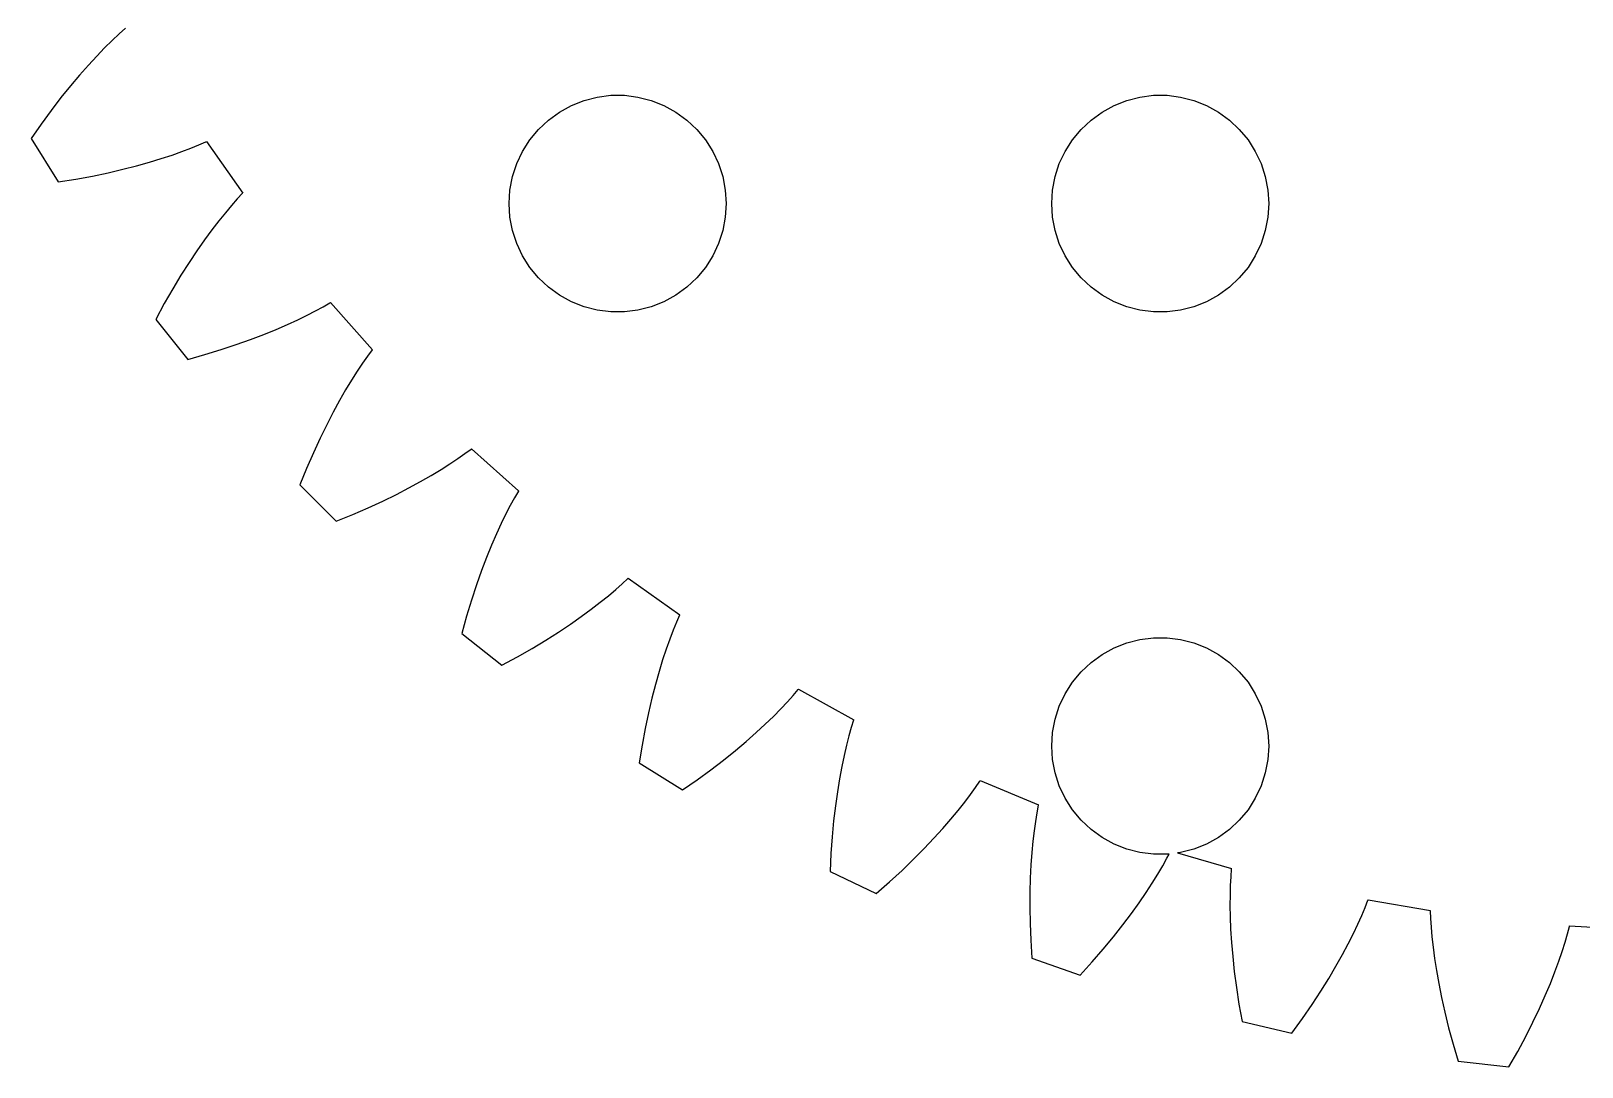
# Model space of a CAD drawing. Header units: metres. Extents: x -54 to 54, y 56 to 164.
# Drawn here: x -46.22 to -3.34, y 56.12 to 84.77 of the extents above; entities that cross this region are included whole.
import ezdxf

# ---------------------------------------------------------------- set-up
doc = ezdxf.new("R2010")
doc.units = ezdxf.units.M

msp = doc.modelspace()

# ---------------------------------------------------------------- linework, layer by layer
for p, q in [((-43.9736, 84.5106), (-44.1799, 84.3066)), ((-43.7811, 84.6925), (-43.9736, 84.5106)), ((-43.6034, 84.853), (-43.7811, 84.6925)), ((-44.3992, 84.0796), (-44.6306, 83.8291)), ((-44.1799, 84.3066), (-44.3992, 84.0796)), ((-44.6306, 83.8291), (-44.873, 83.5543)), ((-45.1255, 83.2546), (-45.3871, 82.9295)), ((-44.873, 83.5543), (-45.1255, 83.2546)), ((-45.3871, 82.9295), (-45.6567, 82.5785)), ((-31.2773, 82.7145), (-30.927, 82.8532)), ((-30.927, 82.8532), (-30.5621, 82.9469)), ((-30.5621, 82.9469), (-30.1884, 82.9941)), ((-30.1884, 82.9941), (-29.8116, 82.9941)), ((-29.8116, 82.9941), (-29.4379, 82.9469)), ((-29.4379, 82.9469), (-29.0729, 82.8532)), ((-29.0729, 82.8532), (-28.7227, 82.7145)), ((-16.2773, 82.7145), (-15.927, 82.8532)), ((-15.927, 82.8532), (-15.5621, 82.9469)), ((-15.5621, 82.9469), (-15.1884, 82.9941)), ((-15.1884, 82.9941), (-14.8116, 82.9941)), ((-14.8116, 82.9941), (-14.4379, 82.9469)), ((-14.4379, 82.9469), (-14.0729, 82.8532)), ((-14.0729, 82.8532), (-13.7227, 82.7145)), ((-45.6567, 82.5785), (-45.9333, 82.2008)), ((-31.9123, 82.3116), (-31.6075, 82.533)), ((-31.6075, 82.533), (-31.2773, 82.7145)), ((-28.7227, 82.7145), (-28.3925, 82.533)), ((-28.3925, 82.533), (-28.0877, 82.3116)), ((-16.9123, 82.3116), (-16.6075, 82.533)), ((-16.6075, 82.533), (-16.2773, 82.7145)), ((-13.7227, 82.7145), (-13.3925, 82.533)), ((-13.3925, 82.533), (-13.0877, 82.3116)), ((-45.9333, 82.2008), (-46.2158, 81.7962)), ((-32.427, 81.7634), (-32.1869, 82.0536)), ((-32.1869, 82.0536), (-31.9123, 82.3116)), ((-28.0877, 82.3116), (-27.8131, 82.0536)), ((-27.8131, 82.0536), (-27.5729, 81.7634)), ((-17.427, 81.7634), (-17.1869, 82.0536)), ((-17.1869, 82.0536), (-16.9123, 82.3116)), ((-13.0877, 82.3116), (-12.8131, 82.0536)), ((-12.8131, 82.0536), (-12.5729, 81.7634)), ((-46.2158, 81.7962), (-45.463, 80.5982)), ((-42.0445, 81.4406), (-41.7972, 81.5351)), ((-41.7972, 81.5351), (-41.5755, 81.6256)), ((-41.5755, 81.6256), (-41.3792, 81.7109)), ((-41.3792, 81.7109), (-41.3677, 81.7189)), ((-41.3677, 81.7189), (-40.3603, 80.292)), ((-32.6289, 81.4453), (-32.427, 81.7634)), ((-27.5729, 81.7634), (-27.3711, 81.4453)), ((-17.6289, 81.4453), (-17.427, 81.7634)), ((-12.5729, 81.7634), (-12.3711, 81.4453)), ((-43.676, 80.9477), (-43.2965, 81.0452)), ((-43.2965, 81.0452), (-42.9437, 81.1444)), ((-42.9437, 81.1444), (-42.6176, 81.2441)), ((-42.6176, 81.2441), (-42.3179, 81.3432)), ((-42.3179, 81.3432), (-42.0445, 81.4406)), ((-32.9057, 80.7461), (-32.7893, 81.1044)), ((-32.7893, 81.1044), (-32.6289, 81.4453)), ((-27.3711, 81.4453), (-27.2107, 81.1044)), ((-27.2107, 81.1044), (-27.0942, 80.7461)), ((-17.9057, 80.7461), (-17.7893, 81.1044)), ((-17.7893, 81.1044), (-17.6289, 81.4453)), ((-12.3711, 81.4453), (-12.2107, 81.1044)), ((-12.2107, 81.1044), (-12.0942, 80.7461)), ((-45.463, 80.5982), (-44.9759, 80.6771)), ((-44.9759, 80.6771), (-44.5157, 80.7625)), ((-44.5157, 80.7625), (-44.0824, 80.8531)), ((-44.0824, 80.8531), (-43.676, 80.9477)), ((-32.9763, 80.376), (-32.9057, 80.7461)), ((-27.0942, 80.7461), (-27.0237, 80.376)), ((-17.9763, 80.376), (-17.9057, 80.7461)), ((-12.0942, 80.7461), (-12.0237, 80.376)), ((-40.3683, 80.2861), (-40.5137, 80.1291)), ((-40.3603, 80.292), (-40.3683, 80.2861)), ((-33, 80), (-32.9763, 80.376)), ((-27.0237, 80.376), (-27, 80)), ((-18, 80), (-17.9763, 80.376)), ((-12.0237, 80.376), (-12, 80)), ((-40.6723, 79.9497), (-40.8432, 79.7474)), ((-40.5137, 80.1291), (-40.6723, 79.9497)), ((-32.9763, 79.624), (-33, 80)), ((-27, 80), (-27.0237, 79.624)), ((-17.9763, 79.624), (-18, 80)), ((-12, 80), (-12.0237, 79.624)), ((-41.0254, 79.5215), (-41.2179, 79.2714)), ((-40.8432, 79.7474), (-41.0254, 79.5215)), ((-32.9057, 79.2539), (-32.9763, 79.624)), ((-27.0237, 79.624), (-27.0942, 79.2539)), ((-17.9057, 79.2539), (-17.9763, 79.624)), ((-12.0237, 79.624), (-12.0942, 79.2539)), ((-41.4198, 78.9966), (-41.6299, 78.6964)), ((-41.2179, 79.2714), (-41.4198, 78.9966)), ((-32.7893, 78.8956), (-32.9057, 79.2539)), ((-32.6289, 78.5547), (-32.7893, 78.8956)), ((-27.2107, 78.8956), (-27.3711, 78.5547)), ((-27.0942, 79.2539), (-27.2107, 78.8956)), ((-17.7893, 78.8956), (-17.9057, 79.2539)), ((-17.6289, 78.5547), (-17.7893, 78.8956)), ((-12.2107, 78.8956), (-12.3711, 78.5547)), ((-12.0942, 79.2539), (-12.2107, 78.8956)), ((-41.6299, 78.6964), (-41.8473, 78.3703)), ((-32.427, 78.2366), (-32.6289, 78.5547)), ((-27.3711, 78.5547), (-27.5729, 78.2366)), ((-17.427, 78.2366), (-17.6289, 78.5547)), ((-12.3711, 78.5547), (-12.5729, 78.2366)), ((-41.8473, 78.3703), (-42.0708, 78.018)), ((-32.1869, 77.9464), (-32.427, 78.2366)), ((-27.5729, 78.2366), (-27.8131, 77.9464)), ((-17.1869, 77.9464), (-17.427, 78.2366)), ((-12.5729, 78.2366), (-12.8131, 77.9464)), ((-42.2994, 77.6389), (-42.532, 77.2327)), ((-42.0708, 78.018), (-42.2994, 77.6389)), ((-31.9123, 77.6885), (-32.1869, 77.9464)), ((-31.6075, 77.467), (-31.9123, 77.6885)), ((-28.0877, 77.6885), (-28.3925, 77.467)), ((-27.8131, 77.9464), (-28.0877, 77.6885)), ((-16.9123, 77.6885), (-17.1869, 77.9464)), ((-16.6075, 77.467), (-16.9123, 77.6885)), ((-13.0877, 77.6885), (-13.3925, 77.467)), ((-12.8131, 77.9464), (-13.0877, 77.6885)), ((-42.532, 77.2327), (-42.7674, 76.799)), ((-38.1371, 77.149), (-37.9517, 77.2558)), ((-37.9517, 77.2558), (-37.9411, 77.265)), ((-37.9411, 77.265), (-36.7803, 75.9598)), ((-31.2773, 77.2855), (-31.6075, 77.467)), ((-30.927, 77.1468), (-31.2773, 77.2855)), ((-28.7227, 77.2855), (-29.0729, 77.1468)), ((-28.3925, 77.467), (-28.7227, 77.2855)), ((-16.2773, 77.2855), (-16.6075, 77.467)), ((-15.927, 77.1468), (-16.2773, 77.2855)), ((-13.7227, 77.2855), (-14.0729, 77.1468)), ((-13.3925, 77.467), (-13.7227, 77.2855)), ((-42.7674, 76.799), (-41.8852, 75.6928)), ((-39.13, 76.6533), (-38.8433, 76.7853)), ((-38.8433, 76.7853), (-38.5825, 76.9127)), ((-38.5825, 76.9127), (-38.3473, 77.0343)), ((-38.3473, 77.0343), (-38.1371, 77.149)), ((-30.5621, 77.0531), (-30.927, 77.1468)), ((-30.1884, 77.0059), (-30.5621, 77.0531)), ((-29.8116, 77.0059), (-30.1884, 77.0059)), ((-29.4379, 77.0531), (-29.8116, 77.0059)), ((-29.0729, 77.1468), (-29.4379, 77.0531)), ((-15.5621, 77.0531), (-15.927, 77.1468)), ((-15.1884, 77.0059), (-15.5621, 77.0531)), ((-14.8116, 77.0059), (-15.1884, 77.0059)), ((-14.4379, 77.0531), (-14.8116, 77.0059)), ((-14.0729, 77.1468), (-14.4379, 77.0531)), ((-40.1485, 76.2402), (-39.7823, 76.3795)), ((-39.7823, 76.3795), (-39.4429, 76.5176)), ((-39.4429, 76.5176), (-39.13, 76.6533)), ((-41.41, 75.8258), (-40.9622, 75.9621)), ((-40.9622, 75.9621), (-40.5418, 76.1007)), ((-40.5418, 76.1007), (-40.1485, 76.2402)), ((-36.7876, 75.9531), (-36.9144, 75.7808)), ((-36.7803, 75.9598), (-36.7876, 75.9531)), ((-41.8852, 75.6928), (-41.41, 75.8258)), ((-37.052, 75.5848), (-37.1991, 75.3647)), ((-36.9144, 75.7808), (-37.052, 75.5848)), ((-37.3549, 75.1198), (-37.5182, 74.8497)), ((-37.1991, 75.3647), (-37.3549, 75.1198)), ((-37.5182, 74.8497), (-37.688, 74.554)), ((-37.8633, 74.2321), (-38.0428, 73.8838)), ((-37.688, 74.554), (-37.8633, 74.2321)), ((-38.0428, 73.8838), (-38.2254, 73.5087)), ((-38.2254, 73.5087), (-38.4101, 73.1064)), ((-38.4101, 73.1064), (-38.5958, 72.6767)), ((-34.6353, 72.8009), (-34.4152, 72.948)), ((-34.4152, 72.948), (-34.2192, 73.0856)), ((-34.2192, 73.0856), (-34.0469, 73.2124)), ((-34.0469, 73.2124), (-34.0373, 73.2227)), ((-34.0373, 73.2227), (-32.7377, 72.0558)), ((-38.5958, 72.6767), (-38.7811, 72.2194)), ((-35.446, 72.312), (-35.1503, 72.4818)), ((-35.1503, 72.4818), (-34.8802, 72.6451)), ((-34.8802, 72.6451), (-34.6353, 72.8009)), ((-38.7811, 72.2194), (-37.7806, 71.2189)), ((-36.1162, 71.9572), (-35.7679, 72.1367)), ((-35.7679, 72.1367), (-35.446, 72.312)), ((-32.7442, 72.0483), (-32.851, 71.8629)), ((-32.7377, 72.0558), (-32.7442, 72.0483)), ((-36.8936, 71.5899), (-36.4913, 71.7746)), ((-36.4913, 71.7746), (-36.1162, 71.9572)), ((-32.9657, 71.6527), (-33.0873, 71.4175)), ((-32.851, 71.8629), (-32.9657, 71.6527)), ((-37.7806, 71.2189), (-37.3233, 71.4042)), ((-37.3233, 71.4042), (-36.8936, 71.5899)), ((-33.0873, 71.4175), (-33.2147, 71.1567)), ((-33.3467, 70.87), (-33.4824, 70.5571)), ((-33.2147, 71.1567), (-33.3467, 70.87)), ((-33.4824, 70.5571), (-33.6205, 70.2177)), ((-33.6205, 70.2177), (-33.7598, 69.8515)), ((-33.8993, 69.4582), (-34.0379, 69.0378)), ((-33.7598, 69.8515), (-33.8993, 69.4582)), ((-30.0503, 69.3277), (-29.8709, 69.4863)), ((-29.8709, 69.4863), (-29.7139, 69.6317)), ((-29.7139, 69.6317), (-29.7056, 69.643)), ((-29.7056, 69.643), (-28.2835, 68.6289)), ((-34.0379, 69.0378), (-34.1742, 68.59)), ((-30.4785, 68.9746), (-30.2526, 69.1568)), ((-30.2526, 69.1568), (-30.0503, 69.3277)), ((-31.0034, 68.5802), (-30.7286, 68.7821)), ((-30.7286, 68.7821), (-30.4785, 68.9746)), ((-28.2891, 68.6208), (-28.3744, 68.4245)), ((-28.2835, 68.6289), (-28.2891, 68.6208)), ((-34.1742, 68.59), (-34.3072, 68.1148)), ((-31.6297, 68.1527), (-31.3036, 68.3701)), ((-31.3036, 68.3701), (-31.0034, 68.5802)), ((-28.4649, 68.2028), (-28.5594, 67.9555)), ((-28.3744, 68.4245), (-28.4649, 68.2028)), ((-34.3072, 68.1148), (-33.201, 67.2326)), ((-32.3611, 67.7006), (-31.982, 67.9292)), ((-31.982, 67.9292), (-31.6297, 68.1527)), ((-28.5594, 67.9555), (-28.6568, 67.6821)), ((-16.2773, 67.7145), (-15.927, 67.8532)), ((-15.927, 67.8532), (-15.5621, 67.9469)), ((-15.5621, 67.9469), (-15.1884, 67.9941)), ((-15.1884, 67.9941), (-14.8116, 67.9941)), ((-14.8116, 67.9941), (-14.4379, 67.9469)), ((-14.4379, 67.9469), (-14.0729, 67.8532)), ((-14.0729, 67.8532), (-13.7227, 67.7145)), ((-33.201, 67.2326), (-32.7673, 67.468)), ((-32.7673, 67.468), (-32.3611, 67.7006)), ((-28.7559, 67.3824), (-28.8556, 67.0563)), ((-28.6568, 67.6821), (-28.7559, 67.3824)), ((-16.9123, 67.3115), (-16.6075, 67.533)), ((-16.6075, 67.533), (-16.2773, 67.7145)), ((-13.7227, 67.7145), (-13.3925, 67.533)), ((-13.3925, 67.533), (-13.0877, 67.3115)), ((-28.8556, 67.0563), (-28.9548, 66.7035)), ((-17.427, 66.7634), (-17.1869, 67.0536)), ((-17.1869, 67.0536), (-16.9123, 67.3115)), ((-13.0877, 67.3115), (-12.8131, 67.0536)), ((-12.8131, 67.0536), (-12.5729, 66.7634)), ((-28.9548, 66.7035), (-29.0523, 66.324)), ((-25.147, 66.3966), (-25.0072, 66.5586)), ((-25.0072, 66.5586), (-25.0002, 66.5708)), ((-25.0002, 66.5708), (-23.4736, 65.7223)), ((-17.6289, 66.4453), (-17.427, 66.7634)), ((-12.5729, 66.7634), (-12.3711, 66.4453)), ((-29.0523, 66.324), (-29.1469, 65.9176)), ((-25.4894, 66.0264), (-25.3075, 66.2189)), ((-25.3075, 66.2189), (-25.147, 66.3966)), ((-17.9057, 65.7461), (-17.7893, 66.1044)), ((-17.7893, 66.1044), (-17.6289, 66.4453)), ((-12.3711, 66.4453), (-12.2107, 66.1044)), ((-12.2107, 66.1044), (-12.0942, 65.7461)), ((-29.1469, 65.9176), (-29.2375, 65.4843)), ((-26.1709, 65.3694), (-25.9204, 65.6008)), ((-25.9204, 65.6008), (-25.6934, 65.8201)), ((-25.6934, 65.8201), (-25.4894, 66.0264)), ((-23.4782, 65.7136), (-23.541, 65.509)), ((-23.4736, 65.7223), (-23.4782, 65.7136)), ((-17.9763, 65.376), (-17.9057, 65.7461)), ((-12.0942, 65.7461), (-12.0237, 65.376)), ((-29.2375, 65.4843), (-29.3229, 65.0241)), ((-26.4457, 65.127), (-26.1709, 65.3694)), ((-23.6061, 65.2786), (-23.6723, 65.0222)), ((-23.541, 65.509), (-23.6061, 65.2786)), ((-18, 65), (-17.9763, 65.376)), ((-12.0237, 65.376), (-12, 65)), ((-29.3229, 65.0241), (-29.4018, 64.537)), ((-27.0705, 64.6129), (-26.7454, 64.8745)), ((-26.7454, 64.8745), (-26.4457, 65.127)), ((-23.6723, 65.0222), (-23.7385, 64.7396)), ((-17.9763, 64.624), (-18, 65)), ((-12, 65), (-12.0237, 64.624)), ((-29.4018, 64.537), (-28.2038, 63.7842)), ((-27.7992, 64.0667), (-27.4215, 64.3433)), ((-27.4215, 64.3433), (-27.0705, 64.6129)), ((-23.8034, 64.4307), (-23.866, 64.0955)), ((-23.7385, 64.7396), (-23.8034, 64.4307)), ((-17.9057, 64.2539), (-17.9763, 64.624)), ((-12.0237, 64.624), (-12.0942, 64.2539)), ((-28.2038, 63.7842), (-27.7992, 64.0667)), ((-23.866, 64.0955), (-23.9251, 63.7339)), ((-20.1069, 63.8552), (-19.9861, 64.0319)), ((-19.9861, 64.0319), (-19.9805, 64.0447)), ((-19.9805, 64.0447), (-18.3684, 63.3725)), ((-17.7893, 63.8956), (-17.9057, 64.2539)), ((-17.6289, 63.5547), (-17.7893, 63.8956)), ((-12.2107, 63.8956), (-12.3711, 63.5547)), ((-12.0942, 64.2539), (-12.2107, 63.8956)), ((-23.9251, 63.7339), (-23.9795, 63.3458)), ((-20.4056, 63.449), (-20.2464, 63.6607)), ((-20.2464, 63.6607), (-20.1069, 63.8552)), ((-17.427, 63.2366), (-17.6289, 63.5547)), ((-12.3711, 63.5547), (-12.5729, 63.2366)), ((-23.9795, 63.3458), (-24.028, 62.9314)), ((-20.7863, 62.9778), (-20.5853, 63.2211)), ((-20.5853, 63.2211), (-20.4056, 63.449)), ((-18.4116, 63.153), (-18.4505, 62.9167)), ((-18.3721, 63.3633), (-18.4116, 63.153)), ((-18.3684, 63.3725), (-18.3721, 63.3633)), ((-17.1869, 62.9464), (-17.427, 63.2366)), ((-12.5729, 63.2366), (-12.8131, 62.9464)), ((-24.028, 62.9314), (-24.0695, 62.4907)), ((-21.2552, 62.4481), (-21.0093, 62.7198)), ((-21.0093, 62.7198), (-20.7863, 62.9778)), ((-18.4875, 62.6545), (-18.5217, 62.3663)), ((-18.4505, 62.9167), (-18.4875, 62.6545)), ((-16.9123, 62.6885), (-17.1869, 62.9464)), ((-16.6075, 62.467), (-16.9123, 62.6885)), ((-13.0877, 62.6885), (-13.3925, 62.467)), ((-12.8131, 62.9464), (-13.0877, 62.6885)), ((-24.0695, 62.4907), (-24.1028, 62.0238)), ((-21.5247, 62.1637), (-21.2552, 62.4481)), ((-18.5217, 62.3663), (-18.5516, 62.0521)), ((-16.2773, 62.2855), (-16.6075, 62.467)), ((-15.927, 62.1468), (-16.2773, 62.2855)), ((-13.7227, 62.2855), (-14.0729, 62.1468)), ((-13.3925, 62.467), (-13.7227, 62.2855)), ((-24.1028, 62.0238), (-24.1267, 61.5309)), ((-22.1372, 61.5601), (-21.8185, 61.8673)), ((-21.8185, 61.8673), (-21.5247, 62.1637)), ((-18.5516, 62.0521), (-18.5763, 61.712)), ((-15.5621, 62.0531), (-15.927, 62.1468)), ((-15.1884, 62.0059), (-15.5621, 62.0531)), ((-14.8116, 62.0059), (-15.1884, 62.0059)), ((-14.9308, 61.6852), (-14.8139, 61.8941)), ((-14.8139, 61.8941), (-14.7505, 62.0136)), ((-14.7505, 62.0136), (-14.8116, 62.0059)), ((-14.4379, 62.0531), (-14.523, 62.0424)), ((-14.523, 62.0424), (-13.0323, 61.6091)), ((-14.0729, 62.1468), (-14.4379, 62.0531)), ((-24.1267, 61.5309), (-22.8519, 60.917)), ((-22.4815, 61.243), (-22.1372, 61.5601)), ((-18.5945, 61.346), (-18.6051, 60.9543)), ((-18.5763, 61.712), (-18.5945, 61.346)), ((-15.2183, 61.2104), (-15.0652, 61.457)), ((-15.0652, 61.457), (-14.9308, 61.6852)), ((-13.0506, 61.3861), (-13.0628, 61.147)), ((-13.0349, 61.5995), (-13.0506, 61.3861)), ((-13.0323, 61.6091), (-13.0349, 61.5995)), ((-22.8519, 60.917), (-22.4815, 61.243)), ((-18.6051, 60.9543), (-18.6069, 60.537)), ((-15.5835, 60.6648), (-15.3908, 60.9461)), ((-15.3908, 60.9461), (-15.2183, 61.2104)), ((-13.0628, 61.147), (-13.0703, 60.8823)), ((-18.6069, 60.537), (-18.5988, 60.0945)), ((-15.7975, 60.3673), (-15.5835, 60.6648)), ((-13.0703, 60.8823), (-13.0719, 60.5921)), ((-13.0719, 60.5921), (-13.0665, 60.2765)), ((-9.42732, 60.3172), (-9.33456, 60.5379)), ((-9.33456, 60.5379), (-9.25615, 60.7371)), ((-9.25615, 60.7371), (-9.25356, 60.7509)), ((-9.25356, 60.7509), (-7.5323, 60.4542)), ((-7.5323, 60.4542), (-7.53378, 60.4444)), ((-18.5988, 60.0945), (-18.5796, 59.6268)), ((-16.2922, 59.7271), (-16.0334, 60.0544)), ((-16.0334, 60.0544), (-15.7975, 60.3673)), ((-13.0665, 60.2765), (-13.0529, 59.9357)), ((-9.6599, 59.8133), (-9.53543, 60.0755)), ((-9.53543, 60.0755), (-9.42732, 60.3172)), ((-7.53378, 60.4444), (-7.52553, 60.2306)), ((-7.52553, 60.2306), (-7.51086, 59.9916)), ((-18.5796, 59.6268), (-18.5482, 59.1343)), ((-16.5744, 59.3861), (-16.2922, 59.7271)), ((-13.0529, 59.9357), (-13.0301, 59.57)), ((-9.80168, 59.5313), (-9.6599, 59.8133)), ((-7.51086, 59.9916), (-7.48868, 59.7277)), ((-7.48868, 59.7277), (-7.45778, 59.4392)), ((-3.80534, 59.5741), (-3.73788, 59.8038)), ((-3.73788, 59.8038), (-3.68224, 60.0105)), ((-3.68224, 60.0105), (-3.6812, 60.0244)), ((-3.6812, 60.0244), (-1.93758, 59.9224)), ((-16.8811, 59.0324), (-16.5744, 59.3861)), ((-13.0301, 59.57), (-12.9967, 59.1796)), ((-12.9967, 59.1796), (-12.9518, 58.7648)), ((-10.1411, 58.9106), (-9.96176, 59.2302)), ((-9.96176, 59.2302), (-9.80168, 59.5313)), ((-7.45778, 59.4392), (-7.41708, 59.1262)), ((-3.98003, 59.0473), (-3.88571, 59.3218)), ((-3.88571, 59.3218), (-3.80534, 59.5741)), ((-18.5482, 59.1343), (-17.2127, 58.667)), ((-17.2127, 58.667), (-16.8811, 59.0324)), ((-12.9518, 58.7648), (-12.8942, 58.3259)), ((-10.3405, 58.5733), (-10.1411, 58.9106)), ((-7.41708, 59.1262), (-7.36545, 58.7891)), ((-7.36545, 58.7891), (-7.30177, 58.4282)), ((-4.21471, 58.4341), (-4.08936, 58.7512)), ((-4.08936, 58.7512), (-3.98003, 59.0473)), ((-12.8942, 58.3259), (-12.8228, 57.8633)), ((-10.5609, 58.2191), (-10.3405, 58.5733)), ((-7.30177, 58.4282), (-7.22493, 58.0439)), ((-4.35709, 58.0964), (-4.21471, 58.4341)), ((-10.8033, 57.8486), (-10.5609, 58.2191)), ((-7.22493, 58.0439), (-7.13385, 57.6368)), ((-4.51752, 57.7389), (-4.35709, 58.0964)), ((-12.8228, 57.8633), (-12.7364, 57.3774)), ((-11.357, 57.0626), (-11.0684, 57.4628)), ((-11.0684, 57.4628), (-10.8033, 57.8486)), ((-7.13385, 57.6368), (-7.02747, 57.2071)), ((-4.69691, 57.3622), (-4.51752, 57.7389)), ((-12.7364, 57.3774), (-11.357, 57.0626)), ((-7.02747, 57.2071), (-6.90468, 56.7554)), ((-4.89624, 56.9669), (-4.69691, 57.3622)), ((-6.90468, 56.7554), (-6.76447, 56.2823)), ((-5.11647, 56.5539), (-4.89624, 56.9669)), ((-6.76447, 56.2823), (-5.35844, 56.1238)), ((-5.35844, 56.1238), (-5.11647, 56.5539))]:
    msp.add_line(p, q)

doc.saveas('drawing.dxf')
